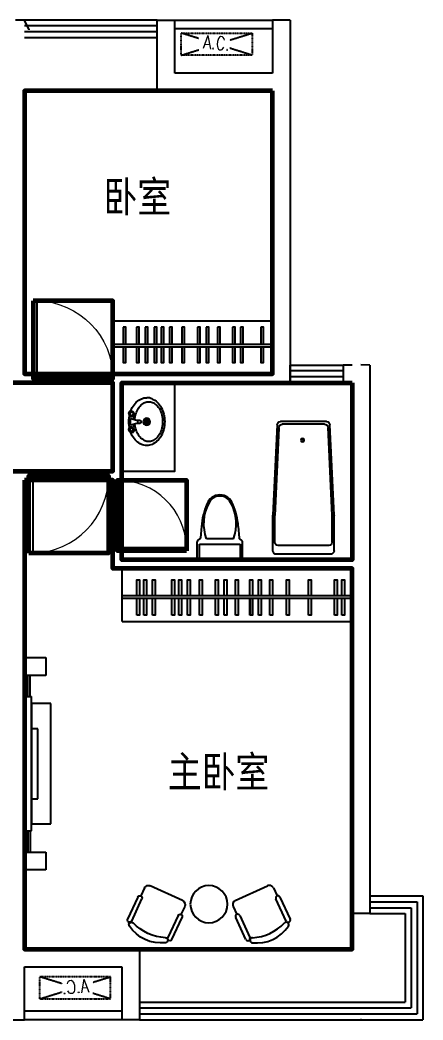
# Model space of a CAD drawing. Extents: x 4787548 to 4824448, y -1283794 to -1265894.
# Drawn here: x 4819898 to 4824448, y -1280496 to -1269194 of the extents above; entities that cross this region are included whole.
import ezdxf
from ezdxf.enums import TextEntityAlignment as Align

# ---------------------------------------------------------------- set-up
doc = ezdxf.new("R2010")
doc.units = 0
doc.header["$MEASUREMENT"] = 0
doc.linetypes.add('DASH', pattern=[0.35, 0.25, -0.1])
doc.layers.get('0').update_dxf_attribs({"linetype": 'CONTINUOUS'})
for name, color, linetype in [('FURN', 8, 'CONTINUOUS'), ('HANDRAIL', 3, 'CONTINUOUS'), ('j', 8, 'CONTINUOUS'), ('J-厨房', 8, 'CONTINUOUS'), ('KT', 5, 'DASH'), ('PUB_TEXT', 7, 'CONTINUOUS'), ('WALL', 2, 'CONTINUOUS'), ('WINDOW', 4, 'CONTINUOUS'), ('家具', 8, 'CONTINUOUS')]:
    doc.layers.add(name, color=color, linetype=linetype)
for name, color, linetype, lineweight in [('GT_卧室', 1, 'CONTINUOUS', 60), ('GT_卫生间', 5, 'CONTINUOUS', 60), ('GT_过道', 30, 'CONTINUOUS', 60), ('GT_门', 245, 'CONTINUOUS', 60)]:
    doc.layers.add(name, color=color, linetype=linetype, lineweight=lineweight)
doc.styles.add('COMPLEX', font='COMPLEX')
doc.styles.add('黑体', font='simhei.ttf')

# ---------------------------------------------------------------- blocks, each defined once
blk = doc.blocks.new('A$C0EA120DE')
at = {"layer": 'KT', "linetype": 'DASH', "ltscale": 0.5}
for p, q in [((-908, 63), (-656, -16)), ((-108, 63), (-306, 1)), ((-656, -109), (-908, -187)), ((-306, -126), (-108, -187))]:
    blk.add_line(p, q, dxfattribs=at)
blk.add_lwpolyline([(-908, -187), (-908, 63), (-108, 63), (-108, -187)], close=True, dxfattribs=at)
at = {"layer": 'KT', "linetype": 'DASH', "ltscale": 0.5, "style": 'COMPLEX', "text_generation_flag": 6, "width": 0.8}
blk.add_text('A.C.', height=150, rotation=355, dxfattribs=at).set_placement((-658, -63), align=Align.MIDDLE_RIGHT)
blk = doc.blocks.new('A$C3A193A47')
at = {"layer": '家具', "rotation": 180}
blk.add_blockref('A$C0EA120DE', (-539, 117), dxfattribs=at)
blk = doc.blocks.new('A$C729543F5')
at = {"layer": 'FURN'}
for p, q in [((0, 2599), (0, 2799)), ((0, 2799), (240, 2799)), ((240, 2799), (240, 2599)), ((240, 2599), (0, 2599)), ((16, 2360), (16, 2599)), ((40, 2360), (40, 2599)), ((64, 2360), (64, 2599)), ((0, 840), (0, 2360)), ((0, 2360), (80, 2360)), ((80, 840), (80, 2360)), ((80, 2280), (80, 920)), ((297, 2280), (80, 2280)), ((297, 920), (297, 2280)), ((80, 1995), (80, 1205)), ((152, 1995), (80, 1995)), ((152, 1205), (152, 1995)), ((80, 1205), (152, 1205)), ((80, 920), (297, 920)), ((0, 840), (80, 840)), ((16, 840), (16, 600)), ((40, 840), (40, 600)), ((64, 840), (64, 600)), ((0, 400), (0, 600)), ((0, 600), (240, 600)), ((240, 600), (240, 400)), ((240, 400), (0, 400))]:
    blk.add_line(p, q, dxfattribs=at)
blk = doc.blocks.new('M_C32CXI')
for p, q in [((-188, 275), (87, 275)), ((212, 250), (112, 250)), ((87, 225), (-188, 225)), ((262, 200), (262, -200)), ((-188, -225), (87, -225)), ((87, -275), (-188, -275)), ((212, -250), (112, -250))]:
    blk.add_line(p, q)
for centre, radius, start, end in [((-227, 210), 28.1, 338.7607, 148.1092), ((-188, 250), 25, 90, 270), ((87, 250), 25, 270, 90), ((212, 200), 50, 0, 90), ((111, 0), 426, 148.1092, 211.8908), ((314, 0), 552, 158.7607, 201.2393), ((-227, -210), 28.1, 211.8908, 21.2393), ((-188, -250), 25, 90, 270), ((87, -250), 25, 270, 90), ((212, -200), 50, 270, 0)]:
    blk.add_arc(centre, radius, start, end)
at = {"width": 0.8, "flags": 9}
for tag in ['XSIZE', 'YSIZE']:
    blk.add_attdef(tag, (0, 0), '', height=0.5, dxfattribs=at)
blk = doc.blocks.new('M_C11')
at = {"linetype": 'Continuous'}
blk.add_circle((0, 0), 210, dxfattribs=at)
at = {"width": 0.8, "flags": 9}
for tag in ['XSIZE', 'YSIZE']:
    blk.add_attdef(tag, (0, 0), '', height=0.5, dxfattribs=at)
blk = doc.blocks.new('toilet3')
at = {"layer": 'j'}
for p, q in [((-180, 345), (-194, 334)), ((-164, 356), (-180, 345)), ((-148, 366), (-164, 356)), ((-140, 341), (-153, 332)), ((-131, 375), (-148, 366)), ((-126, 349), (-140, 341)), ((-114, 382), (-131, 375)), ((-112, 357), (-126, 349)), ((-96, 389), (-114, 382)), ((-97, 363), (-112, 357)), ((-82, 368), (-97, 363)), ((-75, 394), (-96, 389)), ((-64, 373), (-82, 368)), ((-54, 399), (-75, 394)), ((-46, 377), (-64, 373)), ((-32, 402), (-54, 399)), ((-27, 380), (-46, 377)), ((-11, 404), (-32, 402)), ((-8, 382), (-27, 380)), ((11, 405), (-11, 404)), ((11, 382), (-8, 382)), ((32, 404), (11, 405)), ((30, 382), (11, 382)), ((49, 380), (30, 382)), ((54, 402), (32, 404)), ((67, 377), (49, 380)), ((75, 399), (54, 402)), ((86, 373), (67, 377)), ((96, 394), (75, 399)), ((104, 368), (86, 373)), ((117, 389), (96, 394)), ((119, 363), (104, 368)), ((135, 382), (117, 389)), ((134, 357), (119, 363)), ((148, 349), (134, 357)), ((153, 375), (135, 382)), ((162, 341), (148, 349)), ((170, 366), (153, 375)), ((175, 332), (162, 341)), ((186, 356), (170, 366)), ((202, 345), (186, 356)), ((216, 334), (202, 345)), ((-256, 233), (-258, 218)), ((-252, 248), (-256, 233)), ((-247, 263), (-252, 248)), ((-240, 276), (-247, 263)), ((-230, 292), (-240, 276)), ((-220, 307), (-230, 292)), ((-208, 321), (-220, 307)), ((-212, 246), (-214, 236)), ((-214, 236), (-214, 225)), ((-209, 257), (-212, 246)), ((-205, 267), (-209, 257)), ((-194, 334), (-208, 321)), ((-201, 277), (-205, 267)), ((-193, 290), (-201, 277)), ((-184, 301), (-193, 290)), ((-175, 312), (-184, 301)), ((-164, 323), (-175, 312)), ((-153, 332), (-164, 323)), ((7, 210), (1, 229)), ((10, 211), (10, 230)), ((13, 210), (19, 229)), ((186, 323), (175, 332)), ((196, 312), (186, 323)), ((206, 301), (196, 312)), ((215, 290), (206, 301)), ((222, 277), (215, 290)), ((229, 321), (216, 334)), ((227, 267), (222, 277)), ((231, 257), (227, 267)), ((241, 307), (229, 321)), ((234, 246), (231, 257)), ((235, 236), (234, 246)), ((236, 225), (235, 236)), ((252, 292), (241, 307)), ((262, 276), (252, 292)), ((262, 276), (268, 263)), ((268, 263), (274, 248)), ((274, 248), (278, 233)), ((278, 233), (280, 218)), ((-258, 218), (-259, 202)), ((-259, 202), (-258, 187)), ((-258, 187), (-256, 171)), ((-256, 171), (-252, 156)), ((-252, 156), (-247, 142)), ((-247, 142), (-240, 128)), ((-240, 128), (-230, 112)), ((-214, 225), (-214, 214)), ((-214, 214), (-212, 203)), ((-212, 203), (-209, 192)), ((-209, 192), (-205, 182)), ((-205, 182), (-201, 172)), ((-201, 172), (-193, 160)), ((-193, 160), (-184, 148)), ((-184, 148), (-175, 137)), ((-175, 137), (-164, 127)), ((-164, 127), (-153, 117)), ((-153, 117), (-140, 108)), ((0, 201), (-19, 201)), ((1, 204), (-18, 210)), ((1, 198), (-18, 192)), ((2, 207), (-14, 218)), ((2, 195), (-14, 184)), ((4, 209), (-7, 224)), ((4, 193), (-7, 177)), ((7, 192), (1, 173)), ((10, 191), (10, 172)), ((13, 192), (19, 173)), ((16, 209), (27, 224)), ((16, 193), (27, 177)), ((18, 207), (34, 218)), ((18, 195), (34, 184)), ((19, 204), (38, 210)), ((19, 198), (38, 192)), ((20, 201), (39, 201)), ((162, 108), (175, 117)), ((175, 117), (186, 127)), ((186, 127), (196, 137)), ((196, 137), (206, 148)), ((206, 148), (215, 160)), ((215, 160), (222, 172)), ((222, 172), (227, 182)), ((227, 182), (231, 192)), ((231, 192), (234, 203)), ((234, 203), (235, 214)), ((235, 214), (236, 225)), ((252, 112), (262, 128)), ((262, 128), (268, 142)), ((268, 142), (274, 156)), ((274, 156), (278, 171)), ((278, 171), (280, 187)), ((280, 218), (281, 202)), ((280, 187), (281, 202)), ((-230, 112), (-220, 97)), ((-220, 97), (-208, 83)), ((-208, 83), (-194, 71)), ((-194, 71), (-180, 59)), ((-180, 59), (-164, 48)), ((-164, 48), (-148, 38)), ((-148, 38), (-131, 30)), ((-140, 108), (-126, 100)), ((-131, 30), (-114, 22)), ((-126, 100), (-112, 93)), ((-101, 31), (-120, 31)), ((-100, 37), (-118, 43)), ((-100, 25), (-118, 19)), ((-114, 22), (-96, 16)), ((-97, 42), (-113, 54)), ((-97, 19), (-113, 8)), ((-112, 93), (-97, 87)), ((-93, 47), (-104, 62)), ((-93, 15), (-104, -1)), ((-97, 87), (-82, 81)), ((-96, 16), (-75, 10)), ((-87, 49), (-93, 68)), ((-87, 12), (-93, -6)), ((-82, 81), (-64, 76)), ((-81, 50), (-81, 70)), ((-75, 49), (-69, 68)), ((-75, 12), (-69, -6)), ((-75, 10), (-54, 6)), ((-70, 47), (-58, 62)), ((-70, 15), (-58, -1)), ((-65, 42), (-50, 54)), ((-65, 19), (-50, 8)), ((-64, 76), (-46, 72)), ((-63, 37), (-44, 43)), ((-63, 25), (-44, 19)), ((-62, 31), (-42, 31)), ((-54, 6), (-32, 2)), ((-16, 53), (-49, 53)), ((67, 9), (-49, 9)), ((-46, 72), (-27, 69)), ((-32, 2), (-11, 0)), ((-27, 69), (-12, 68)), ((-11, 0), (11, 0)), ((25, 99), (-7, 99)), ((11, 0), (32, 0)), ((30, 68), (49, 69)), ((32, 0), (54, 2)), ((67, 53), (34, 53)), ((49, 69), (67, 72)), ((54, 2), (75, 6)), ((80, 31), (60, 31)), ((81, 37), (62, 43)), ((81, 25), (62, 19)), ((67, 72), (86, 76)), ((84, 42), (68, 54)), ((84, 19), (68, 8)), ((75, 6), (96, 10)), ((88, 47), (76, 62)), ((88, 15), (76, -1)), ((86, 76), (104, 81)), ((93, 49), (87, 68)), ((93, 12), (87, -6)), ((96, 10), (117, 16)), ((99, 50), (99, 70)), ((104, 81), (119, 87)), ((105, 49), (111, 68)), ((105, 12), (111, -6)), ((111, 47), (122, 62)), ((111, 15), (122, -1)), ((115, 42), (131, 54)), ((115, 19), (131, 8)), ((117, 16), (135, 22)), ((118, 37), (136, 43)), ((118, 25), (136, 19)), ((119, 87), (134, 93)), ((119, 31), (138, 31)), ((134, 93), (148, 100)), ((135, 22), (153, 30)), ((148, 100), (162, 108)), ((153, 30), (170, 38)), ((170, 38), (186, 48)), ((186, 48), (202, 59)), ((202, 59), (216, 71)), ((216, 71), (229, 83)), ((229, 83), (241, 97)), ((241, 97), (252, 112))]:
    blk.add_line(p, q, dxfattribs=at)
for centre, radius in [((10, 201), 38.9), ((10, 201), 29.2), ((10, 201), 9.73), ((-81, 31), 19.5), ((99, 31), 19.5)]:
    blk.add_circle(centre, radius, dxfattribs=at)
for centre, radius, start, end in [((-245, 122), 240, 335.8374, 1.2386), ((9, 127), 14.6, 0, 180), ((263, 122), 240, 178.7614, 204.1626), ((9, 123), 105, 250.2486, 289.7514)]:
    blk.add_arc(centre, radius, start, end, dxfattribs=at)
blk = doc.blocks.new('toilet20')
at = {"layer": 'j'}
for p, q in [((-232, 0), (232, 0)), ((230, 0), (230, -175)), ((-257, -25), (-257, -202)), ((-230, -175), (-230, 0)), ((257, -25), (257, -202)), ((-253, -212), (-222, -238)), ((230, -175), (-230, -175)), ((253, -212), (222, -238)), ((-208, -375), (-217, -247)), ((-152, -235), (152, -235)), ((208, -375), (217, -247))]:
    blk.add_line(p, q, dxfattribs=at)
for centre, radius, start, end in [((232, -25), 25.4, 0, 90), ((-232, -25), 25.4, 90, 180), ((-244, -202), 12.7, 180, 230.1944), ((244, -202), 12.7, 309.8056, 0), ((-230, -247), 12.7, 4.1704, 50.1944), ((309, -407), 493, 159.6179, 208.0402), ((-309, -407), 493, 331.9598, 20.3821), ((230, -247), 12.7, 129.8056, 175.8296), ((532, -327), 741, 183.6819, 203.8813), ((-532, -327), 741, 336.1187, 356.3181), ((0, -580), 153, 197.8712, 270), ((-2, -586), 134, 197.6294, 270.8997), ((0, -580), 153, 270, 342.1288), ((2, -586), 134, 269.1003, 342.3706)]:
    blk.add_arc(centre, radius, start, end, dxfattribs=at)
blk = doc.blocks.new('M_E10')
for p, q in [((-740, -70), (-740, -680)), ((-700, -30), (-302, -30)), ((-640, -90), (-640, -660)), ((-600, -50), (-300, -50)), ((-300, -50), (695, -96)), ((-298, -30), (724, -76)), ((730, -136), (730, -614)), ((760, -116), (760, -634)), ((695, -654), (-300, -700)), ((685, -654), (-300, -700)), ((724, -674), (-298, -720)), ((-700, -720), (-302, -720)), ((-600, -700), (-300, -700))]:
    blk.add_line(p, q)
at = {"const_width": 1.5}
for points in [[(-800, 0), (800, 0)], [(-800, -750), (-800, 0)], [(800, 0), (800, -750)], [(800, -750), (-800, -750)]]:
    blk.add_lwpolyline(points, dxfattribs=at)
for radius in [20, 16]:
    blk.add_circle((550, -386), radius)
for centre, start, end in [((-700, -70), 90, 180), ((-600, -90), 90, 180), ((-302, -70), 83.7966, 90), ((690, -136), 0, 83.3675), ((720, -116), 0, 83.7966), ((-600, -660), 180, 270), ((690, -614), 276.6325, 0), ((720, -634), 276.2034, 0), ((-700, -680), 180, 270), ((-302, -680), 270, 276.2034)]:
    blk.add_arc(centre, 40, start, end)
at = {"width": 0.8, "flags": 9}
for tag in ['XSIZE', 'YSIZE']:
    blk.add_attdef(tag, (0, 0), '', height=0.5, dxfattribs=at)
blk = doc.blocks.new('$DorLib2D$00000001')
for p, q in [((0.45, 0.975), (0.5, 0.975)), ((0.45, 0), (0.45, 0.975)), ((0.5, 0), (0.5, 0.975)), ((0.5, 0), (0.45, 0))]:
    blk.add_line(p, q)
at = {"lineweight": 13}
blk.add_arc((0.475, 0), 0.975, 91.4693, 180, dxfattribs=at)
blk = doc.blocks.new('$TCHSYS$WIN2D')
for p, q in [((-0.5, 0.5), (0.5, 0.5)), ((-0.5, 0.5), (-0.5, -0.5)), ((0.5, 0.5), (0.5, -0.5)), ((0.5, 0.167), (-0.5, 0.167)), ((0.5, -0.167), (-0.5, -0.167)), ((-0.5, -0.5), (0.5, -0.5))]:
    blk.add_line(p, q)

msp = doc.modelspace()

# ---------------------------------------------------------------- linework, layer by layer
at = {"layer": 'FURN'}
for p, q in [((4820948, -1272594), (4822748, -1272594)), ((4820948, -1272594), (4820948, -1273194)), ((4820948, -1272859), (4822748, -1272859)), ((4820948, -1272887), (4822748, -1272887)), ((4821050, -1275994), (4821050, -1275394)), ((4821050, -1275700), (4823648, -1275700)), ((4821050, -1275728), (4823648, -1275728)), ((4821050, -1275994), (4823648, -1275994))]:
    msp.add_line(p, q, dxfattribs=at)
for points in [[(4821093, -1272859), (4821093, -1272666), (4821063, -1272666)], [(4821063, -1272666), (4821063, -1272859)], [(4821243, -1272859), (4821243, -1272666), (4821213, -1272666)], [(4821213, -1272666), (4821213, -1272859)], [(4821342, -1272859), (4821342, -1272666), (4821312, -1272666)], [(4821312, -1272666), (4821312, -1272859)], [(4821412, -1272666), (4821412, -1272859)], [(4821442, -1272859), (4821442, -1272666), (4821412, -1272666)], [(4821521, -1272859), (4821521, -1272666), (4821491, -1272666)], [(4821491, -1272666), (4821491, -1272859)], [(4821588, -1272666), (4821588, -1272859)], [(4821618, -1272859), (4821618, -1272666), (4821588, -1272666)], [(4821725, -1272666), (4821725, -1272859)], [(4821755, -1272859), (4821755, -1272666), (4821725, -1272666)], [(4821904, -1272666), (4821904, -1272859)], [(4821934, -1272859), (4821934, -1272666), (4821904, -1272666)], [(4822030, -1272859), (4822030, -1272666), (4822000, -1272666)], [(4822000, -1272666), (4822000, -1272859)], [(4822130, -1272666), (4822130, -1272859)], [(4822160, -1272859), (4822160, -1272666), (4822130, -1272666)], [(4822297, -1272666), (4822297, -1272859)], [(4822327, -1272859), (4822327, -1272666), (4822297, -1272666)], [(4822419, -1272859), (4822419, -1272666), (4822389, -1272666)], [(4822389, -1272666), (4822389, -1272859)], [(4822619, -1272666), (4822619, -1272859)], [(4822649, -1272859), (4822649, -1272666), (4822619, -1272666)], [(4821063, -1272887), (4821063, -1273066), (4821093, -1273066), (4821093, -1272887)], [(4821213, -1272887), (4821213, -1273066), (4821243, -1273066), (4821243, -1272887)], [(4821312, -1272887), (4821312, -1273066), (4821342, -1273066), (4821342, -1272887)], [(4821412, -1272887), (4821412, -1273066), (4821442, -1273066), (4821442, -1272887)], [(4821491, -1272887), (4821491, -1273066), (4821521, -1273066), (4821521, -1272887)], [(4821588, -1272887), (4821588, -1273066), (4821618, -1273066), (4821618, -1272887)], [(4821725, -1272887), (4821725, -1273066), (4821755, -1273066), (4821755, -1272887)], [(4821904, -1272887), (4821904, -1273066), (4821934, -1273066), (4821934, -1272887)], [(4822000, -1272887), (4822000, -1273066), (4822030, -1273066), (4822030, -1272887)], [(4822130, -1272887), (4822130, -1273066), (4822160, -1273066), (4822160, -1272887)], [(4822297, -1272887), (4822297, -1273066), (4822327, -1273066), (4822327, -1272887)], [(4822389, -1272887), (4822389, -1273066), (4822419, -1273066), (4822419, -1272887)], [(4822619, -1272887), (4822619, -1273066), (4822649, -1273066), (4822649, -1272887)], [(4821219, -1275700), (4821219, -1275521), (4821249, -1275521), (4821249, -1275700)], [(4821298, -1275700), (4821298, -1275521), (4821328, -1275521), (4821328, -1275700)], [(4821395, -1275700), (4821395, -1275521), (4821425, -1275521), (4821425, -1275700)], [(4821613, -1275700), (4821613, -1275521), (4821643, -1275521), (4821643, -1275700)], [(4821692, -1275700), (4821692, -1275521), (4821722, -1275521), (4821722, -1275700)], [(4821789, -1275700), (4821789, -1275521), (4821819, -1275521), (4821819, -1275700)], [(4821926, -1275700), (4821926, -1275521), (4821956, -1275521), (4821956, -1275700)], [(4822105, -1275700), (4822105, -1275521), (4822135, -1275521), (4822135, -1275700)], [(4822202, -1275700), (4822202, -1275521), (4822232, -1275521), (4822232, -1275700)], [(4822332, -1275700), (4822332, -1275521), (4822362, -1275521), (4822362, -1275700)], [(4822493, -1275700), (4822493, -1275521), (4822523, -1275521), (4822523, -1275700)], [(4822590, -1275700), (4822590, -1275521), (4822620, -1275521), (4822620, -1275700)], [(4822720, -1275700), (4822720, -1275521), (4822750, -1275521), (4822750, -1275700)], [(4822908, -1275700), (4822908, -1275521), (4822938, -1275521), (4822938, -1275700)], [(4823157, -1275700), (4823157, -1275521), (4823187, -1275521), (4823187, -1275700)], [(4823449, -1275700), (4823449, -1275521), (4823479, -1275521), (4823479, -1275700)], [(4823533, -1275700), (4823533, -1275521), (4823563, -1275521), (4823563, -1275700)], [(4821219, -1275921), (4821219, -1275728)], [(4821249, -1275728), (4821249, -1275921), (4821219, -1275921)], [(4821328, -1275728), (4821328, -1275921), (4821298, -1275921)], [(4821298, -1275921), (4821298, -1275728)], [(4821395, -1275921), (4821395, -1275728)], [(4821425, -1275728), (4821425, -1275921), (4821395, -1275921)], [(4821613, -1275921), (4821613, -1275728)], [(4821643, -1275728), (4821643, -1275921), (4821613, -1275921)], [(4821722, -1275728), (4821722, -1275921), (4821692, -1275921)], [(4821692, -1275921), (4821692, -1275728)], [(4821789, -1275921), (4821789, -1275728)], [(4821819, -1275728), (4821819, -1275921), (4821789, -1275921)], [(4821926, -1275921), (4821926, -1275728)], [(4821956, -1275728), (4821956, -1275921), (4821926, -1275921)], [(4822105, -1275921), (4822105, -1275728)], [(4822135, -1275728), (4822135, -1275921), (4822105, -1275921)], [(4822232, -1275728), (4822232, -1275921), (4822202, -1275921)], [(4822202, -1275921), (4822202, -1275728)], [(4822332, -1275921), (4822332, -1275728)], [(4822362, -1275728), (4822362, -1275921), (4822332, -1275921)], [(4822493, -1275921), (4822493, -1275728)], [(4822523, -1275728), (4822523, -1275921), (4822493, -1275921)], [(4822499, -1275921), (4822499, -1275728)], [(4822620, -1275728), (4822620, -1275921), (4822590, -1275921)], [(4822590, -1275921), (4822590, -1275728)], [(4822720, -1275921), (4822720, -1275728)], [(4822750, -1275728), (4822750, -1275921), (4822720, -1275921)], [(4822908, -1275921), (4822908, -1275728)], [(4822938, -1275728), (4822938, -1275921), (4822908, -1275921)], [(4823157, -1275921), (4823157, -1275728)], [(4823187, -1275728), (4823187, -1275921), (4823157, -1275921)], [(4823449, -1275921), (4823449, -1275728)], [(4823479, -1275728), (4823479, -1275921), (4823449, -1275921)], [(4823533, -1275921), (4823533, -1275728)], [(4823563, -1275728), (4823563, -1275921), (4823533, -1275921)]]:
    msp.add_lwpolyline(points, dxfattribs=at)
at = {"layer": 'GT_卧室'}
for points in [[(4822748, -1269994), (4819948, -1269994), (4819948, -1273194), (4822748, -1273194), (4822748, -1269994)], [(4819948, -1274394), (4819948, -1279694), (4823648, -1279694), (4823648, -1275394), (4820948, -1275394), (4820948, -1274394), (4819948, -1274394)]]:
    msp.add_lwpolyline(points, dxfattribs=at)
at = {"layer": 'GT_卫生间'}
msp.add_lwpolyline([(4823648, -1273294), (4823648, -1275294), (4821048, -1275294), (4821048, -1273294), (4823648, -1273294)], dxfattribs=at)
at = {"layer": 'GT_过道'}
msp.add_lwpolyline([(4812748, -1273194), (4812748, -1274594), (4816748, -1274594), (4816748, -1274294), (4820948, -1274294), (4820948, -1273294), (4815248, -1273294), (4815248, -1273194), (4812748, -1273194)], dxfattribs=at)
at = {"layer": 'GT_门'}
for points in [[(4820048, -1272366), (4820048, -1273244), (4820948, -1273244), (4820948, -1272366), (4820048, -1272366)], [(4819998, -1275221), (4819998, -1274344), (4820898, -1274344), (4820898, -1275221), (4819998, -1275221)], [(4821778, -1275194), (4820998, -1275194), (4820998, -1274394), (4821778, -1274394), (4821778, -1275194)]]:
    msp.add_lwpolyline(points, dxfattribs=at)
at = {"layer": 'J-厨房'}
msp.add_lwpolyline([(4821048, -1274294), (4821648, -1274294), (4821648, -1273294)], dxfattribs=at)
at = {"layer": 'WALL'}
for p, q in [((4819948, -1269194), (4819848, -1269194)), ((4819998, -1269297), (4819948, -1269194)), ((4821448, -1269994), (4821448, -1269194)), ((4821448, -1269194), (4821648, -1269194)), ((4821648, -1269794), (4821648, -1269194)), ((4822748, -1269194), (4822748, -1269794)), ((4822948, -1269194), (4822748, -1269194)), ((4822948, -1269194), (4822948, -1269894)), ((4819998, -1269297), (4819998, -1269304)), ((4822748, -1269794), (4821648, -1269794)), ((4822948, -1269894), (4822948, -1273094)), ((4819948, -1269994), (4819948, -1273194)), ((4822748, -1269994), (4821448, -1269994)), ((4822748, -1269994), (4822748, -1273194)), ((4822948, -1273294), (4822948, -1273094)), ((4823648, -1273094), (4823548, -1273094)), ((4823548, -1273094), (4823548, -1273294)), ((4823748, -1273091), (4823746, -1273091)), ((4823848, -1273094), (4823748, -1273091)), ((4823848, -1273094), (4823848, -1273194)), ((4820048, -1273194), (4819948, -1273194)), ((4820048, -1273294), (4820048, -1273194)), ((4821048, -1273194), (4820948, -1273194)), ((4820948, -1273194), (4820948, -1273294)), ((4822748, -1273194), (4821048, -1273194)), ((4823848, -1273194), (4823848, -1275294)), ((4819848, -1273294), (4820048, -1273294)), ((4820948, -1274294), (4820948, -1273294)), ((4822848, -1273294), (4821048, -1273294)), ((4821048, -1274394), (4821048, -1273294)), ((4822848, -1273294), (4822948, -1273294)), ((4823548, -1273294), (4823648, -1273294)), ((4823648, -1273294), (4823648, -1275294)), ((4819998, -1274294), (4819848, -1274294)), ((4819948, -1274394), (4819998, -1274394)), ((4819948, -1278594), (4819948, -1274394)), ((4819998, -1274394), (4819998, -1274294)), ((4820948, -1274294), (4820898, -1274294)), ((4820898, -1274294), (4820898, -1274394)), ((4820898, -1274394), (4820948, -1274394)), ((4820948, -1274394), (4821048, -1274394)), ((4821048, -1275194), (4820948, -1275194)), ((4820948, -1275194), (4820948, -1275394)), ((4821048, -1275294), (4821048, -1275194)), ((4823648, -1275294), (4821048, -1275294)), ((4823848, -1275294), (4823848, -1279294)), ((4823648, -1275394), (4820948, -1275394)), ((4823648, -1275394), (4823648, -1279294)), ((4819948, -1279694), (4819948, -1278594)), ((4823848, -1279294), (4823648, -1279294)), ((4819948, -1279694), (4821248, -1279694)), ((4821248, -1279694), (4821248, -1280494)), ((4819948, -1279894), (4821048, -1279894)), ((4819948, -1280494), (4819948, -1279894)), ((4821048, -1279894), (4821048, -1280494)), ((4819748, -1280494), (4819948, -1280494)), ((4821248, -1280494), (4821048, -1280494)), ((4823751, -1280491), (4823748, -1280491)), ((4823748, -1280496), (4823748, -1280491)), ((4823751, -1280496), (4823748, -1280496))]:
    msp.add_line(p, q, dxfattribs=at)
at = {"layer": 'WINDOW'}
for p, q in [((4821448, -1269194), (4819948, -1269194)), ((4821448, -1269260), (4819948, -1269260)), ((4821448, -1269327), (4819948, -1269327)), ((4821448, -1269394), (4819948, -1269394)), ((4821448, -1269994), (4819948, -1269994)), ((4821048, -1274394), (4821048, -1275194)), ((4823848, -1279094), (4824448, -1279094)), ((4824448, -1279094), (4824448, -1280494)), ((4823848, -1279160), (4824382, -1279160)), ((4823848, -1279227), (4824315, -1279227)), ((4824315, -1279227), (4824315, -1280360)), ((4824382, -1279160), (4824382, -1280427)), ((4823648, -1279294), (4823648, -1279694)), ((4823848, -1279294), (4824248, -1279294)), ((4824248, -1279294), (4824248, -1280294)), ((4823648, -1279694), (4821248, -1279694)), ((4821248, -1280294), (4823748, -1280294)), ((4821248, -1280360), (4823748, -1280360)), ((4823748, -1280294), (4824248, -1280294)), ((4823748, -1280360), (4824315, -1280360)), ((4821248, -1280427), (4823748, -1280427)), ((4821248, -1280494), (4823748, -1280494)), ((4823748, -1280427), (4824382, -1280427)), ((4823748, -1280494), (4824448, -1280494))]:
    msp.add_line(p, q, dxfattribs=at)
for points in [[(4821648, -1269194), (4822748, -1269194), (4822748, -1269294), (4821648, -1269294)], [(4819948, -1280394), (4821048, -1280394), (4821048, -1280494), (4819948, -1280494)]]:
    msp.add_lwpolyline(points, close=True, dxfattribs=at)

# ---------------------------------------------------------------- block references
at = {"layer": 'FURN', "xscale": -1}
for name, p, rotation in [('M_C32CXI', (4821442, -1279301), 245.3370687597062), ('M_C11', (4822031, -1279187), 267.3446392734094)]:
    msp.add_blockref(name, p, dxfattribs=dict(at, rotation=rotation))
at = {"layer": 'FURN', "rotation": 114.6629312402937}
msp.add_blockref('M_C32CXI', (4822620, -1279301), dxfattribs=at)
at = {"layer": 'HANDRAIL'}
msp.add_blockref('A$C3A193A47', (4822150, -1269646), dxfattribs=at)
at = {"layer": 'HANDRAIL', "xscale": -1}
msp.add_blockref('A$C3A193A47', (4820489, -1280312), dxfattribs=at)
at = {"layer": 'J-厨房', "extrusion": (0, 0, -1), "zscale": -1, "rotation": 90}
msp.add_blockref('toilet3', (-4821127, -1273744), dxfattribs=at)
at = {"layer": 'J-厨房', "xscale": -1, "rotation": 270}
msp.add_blockref('M_E10', (4823474, -1274493), dxfattribs=at)
at = {"layer": 'J-厨房', "rotation": 180}
msp.add_blockref('toilet20', (4822155, -1275294), dxfattribs=at)
at = {"layer": 'WINDOW'}
for name, p, xscale, yscale, zscale, rotation in [('$DorLib2D$00000001', (4820498, -1273244), 900, -900, 900, 180), ('$TCHSYS$WIN2D', (4823248, -1273194), 600, 200, 600, 359.9999999999555), ('$DorLib2D$00000001', (4820998, -1274794), 800, 800, 800, 270)]:
    msp.add_blockref(name, p, dxfattribs=dict(at, xscale=xscale, yscale=yscale, zscale=zscale, rotation=rotation))
at = {"layer": 'WINDOW', "xscale": -900, "yscale": -900, "zscale": -900}
msp.add_blockref('$DorLib2D$00000001', (4820448, -1274344), dxfattribs=at)
at = {"layer": '家具'}
msp.add_blockref('A$C729543F5', (4819948, -1279200), dxfattribs=at)

# ---------------------------------------------------------------- texts
at = {"layer": 'PUB_TEXT', "style": '黑体', "width": 0.8}
for s, p in [('卧室', (4820841, -1271366)), ('主卧室', (4821567, -1277866))]:
    msp.add_text(s, height=350, dxfattribs=at).set_placement(p)

doc.saveas('drawing.dxf')
